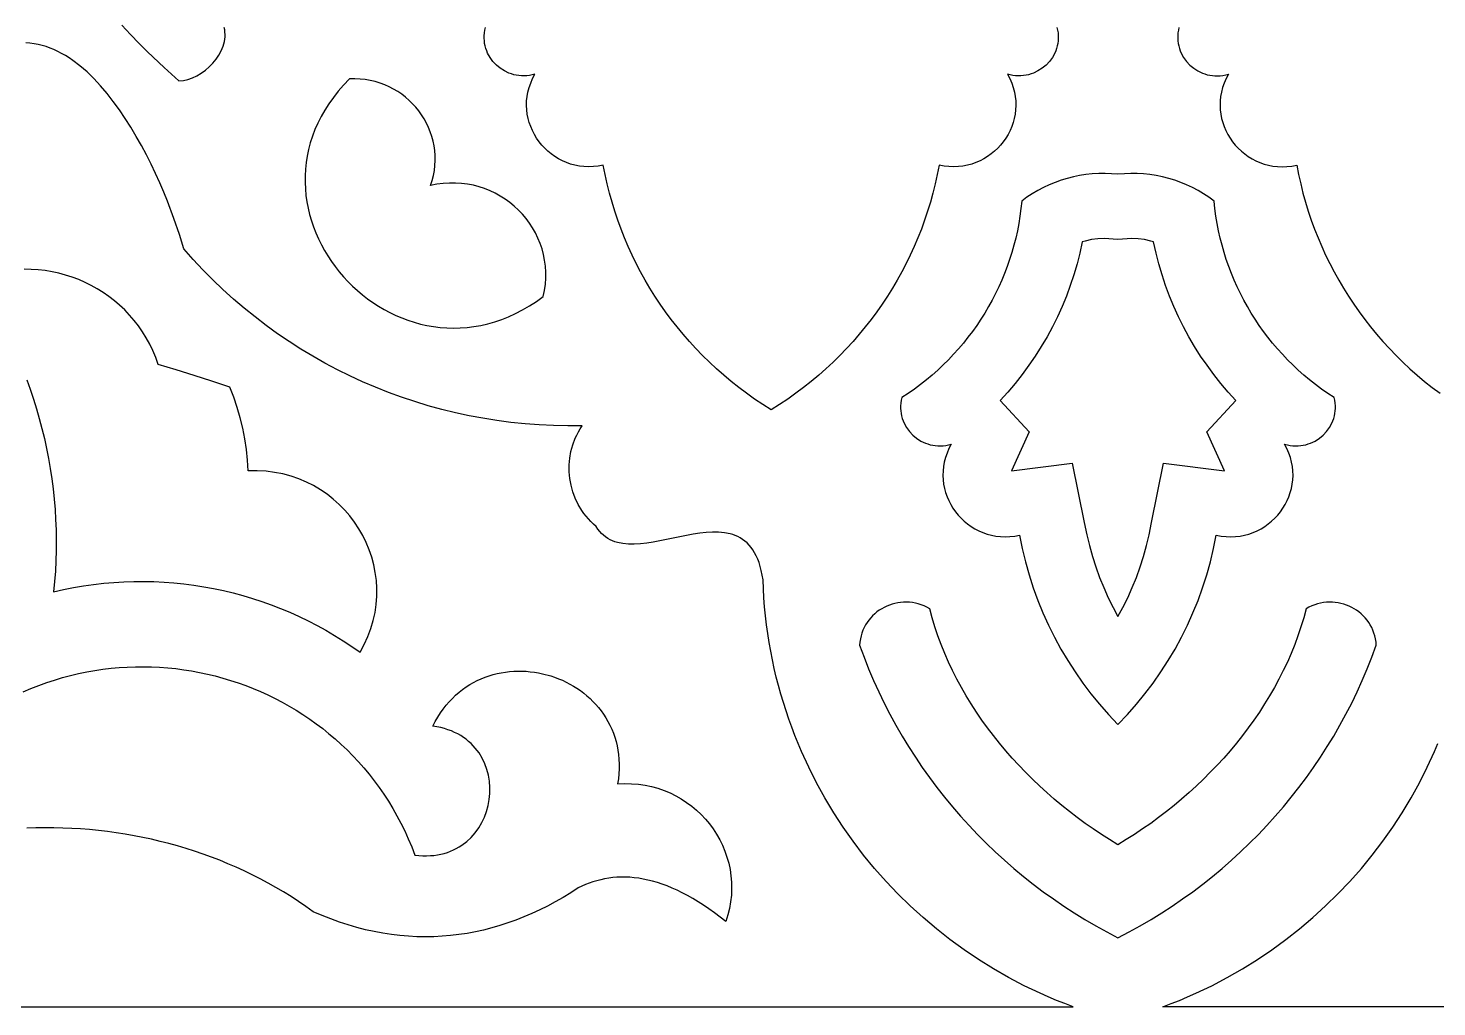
# Model space of a CAD drawing. Extents: x 50 to 3710, y -977 to -877.
# Drawn here: x 948.4 to 1013.4, y -977.1 to -931.9 of the extents above; entities that cross this region are included whole.
import ezdxf

# ---------------------------------------------------------------- set-up
doc = ezdxf.new("R2010")
doc.units = 0
doc.layers.add('LAYER_1', color=18, linetype='CONTINUOUS')

msp = doc.modelspace()

# ---------------------------------------------------------------- linework, layer by layer
at = {"layer": 'LAYER_1'}
for points in [[(952.689, -931.77), (953.089, -932.195), (953.489, -932.606), (953.885, -933), (954.645, -933.724), (955.331, -934.341), (955.539, -934.319), (955.748, -934.27), (955.957, -934.196), (956.162, -934.099), (956.362, -933.981), (956.553, -933.844), (956.732, -933.69), (956.899, -933.521), (957.048, -933.34), (957.179, -933.147), (957.289, -932.946), (957.374, -932.738), (957.433, -932.525), (957.451, -932.417), (957.462, -932.309), (957.465, -932.2), (957.459, -932.092), (957.445, -931.984), (957.422, -931.876)], [(995.889, -931.876), (995.917, -932.002), (995.936, -932.127), (995.945, -932.251), (995.946, -932.373), (995.939, -932.493), (995.923, -932.611), (995.9, -932.726), (995.869, -932.839), (995.831, -932.949), (995.785, -933.055), (995.675, -933.257), (995.54, -933.443), (995.383, -933.61), (995.206, -933.757), (995.011, -933.881), (994.801, -933.98), (994.691, -934.019), (994.578, -934.052), (994.463, -934.077), (994.344, -934.094), (994.224, -934.104), (994.102, -934.106), (993.978, -934.099), (993.854, -934.084), (993.728, -934.06), (993.601, -934.026), (993.709, -934.23), (993.799, -934.436), (993.871, -934.643), (993.925, -934.851), (993.963, -935.058), (993.984, -935.265), (993.99, -935.47), (993.98, -935.673), (993.955, -935.873), (993.916, -936.07), (993.864, -936.263), (993.798, -936.451), (993.719, -936.634), (993.627, -936.811), (993.524, -936.981), (993.41, -937.144), (993.285, -937.299), (993.149, -937.445), (993.004, -937.582), (992.849, -937.71), (992.685, -937.826), (992.514, -937.932), (992.334, -938.026), (992.147, -938.107), (991.953, -938.175), (991.753, -938.229), (991.547, -938.269), (991.335, -938.294), (991.119, -938.303), (990.899, -938.296), (990.674, -938.271), (990.446, -938.229), (990.362, -938.662), (990.266, -939.091), (990.159, -939.517), (990.042, -939.939), (989.913, -940.357), (989.774, -940.771), (989.625, -941.18), (989.465, -941.585), (989.295, -941.986), (989.114, -942.382), (988.923, -942.772), (988.722, -943.158), (988.51, -943.538), (988.289, -943.913), (988.058, -944.282), (987.817, -944.646), (987.566, -945.003), (987.306, -945.354), (987.036, -945.699), (986.756, -946.037), (986.467, -946.369), (986.169, -946.694), (985.861, -947.012), (985.544, -947.322), (985.218, -947.625), (984.883, -947.921), (984.539, -948.209), (984.187, -948.489), (983.825, -948.761), (983.455, -949.025), (983.076, -949.28), (982.688, -949.527), (982.301, -949.28), (981.922, -949.025), (981.552, -948.761), (981.19, -948.489), (980.837, -948.209), (980.493, -947.921), (980.158, -947.625), (979.832, -947.322), (979.516, -947.012), (979.208, -946.694), (978.91, -946.369), (978.62, -946.037), (978.341, -945.699), (978.071, -945.354), (977.81, -945.003), (977.56, -944.646), (977.319, -944.282), (977.087, -943.913), (976.866, -943.538), (976.655, -943.158), (976.454, -942.772), (976.263, -942.382), (976.082, -941.986), (975.912, -941.585), (975.752, -941.18), (975.602, -940.771), (975.463, -940.357), (975.335, -939.939), (975.217, -939.517), (975.111, -939.091), (975.015, -938.662), (974.93, -938.229), (974.702, -938.271), (974.478, -938.296), (974.258, -938.303), (974.041, -938.294), (973.83, -938.269), (973.624, -938.229), (973.424, -938.175), (973.23, -938.107), (973.043, -938.026), (972.863, -937.932), (972.691, -937.826), (972.528, -937.71), (972.373, -937.582), (972.228, -937.445), (972.092, -937.299), (971.967, -937.144), (971.852, -936.981), (971.749, -936.811), (971.658, -936.634), (971.579, -936.451), (971.513, -936.263), (971.46, -936.07), (971.421, -935.873), (971.397, -935.673), (971.387, -935.47), (971.392, -935.265), (971.414, -935.058), (971.451, -934.851), (971.506, -934.643), (971.578, -934.436), (971.667, -934.23), (971.775, -934.026), (971.649, -934.06), (971.523, -934.084), (971.398, -934.099), (971.275, -934.106), (971.152, -934.104), (971.032, -934.094), (970.914, -934.077), (970.798, -934.052), (970.685, -934.019), (970.575, -933.98), (970.365, -933.881), (970.171, -933.757), (969.994, -933.61), (969.837, -933.443), (969.702, -933.257), (969.591, -933.055), (969.546, -932.949), (969.508, -932.839), (969.477, -932.726), (969.453, -932.611), (969.438, -932.493), (969.43, -932.373), (969.431, -932.251), (969.441, -932.127), (969.46, -932.002), (969.488, -931.876)], [(1001.521, -931.876), (1001.494, -932.002), (1001.475, -932.127), (1001.465, -932.251), (1001.464, -932.373), (1001.472, -932.493), (1001.487, -932.611), (1001.511, -932.726), (1001.542, -932.839), (1001.58, -932.949), (1001.625, -933.055), (1001.736, -933.257), (1001.87, -933.443), (1002.028, -933.61), (1002.205, -933.757), (1002.399, -933.881), (1002.609, -933.98), (1002.719, -934.019), (1002.832, -934.052), (1002.948, -934.077), (1003.066, -934.094), (1003.186, -934.104), (1003.308, -934.106), (1003.432, -934.099), (1003.557, -934.084), (1003.683, -934.06), (1003.809, -934.026), (1003.701, -934.23), (1003.612, -934.436), (1003.54, -934.643), (1003.485, -934.851), (1003.448, -935.058), (1003.426, -935.265), (1003.421, -935.47), (1003.431, -935.673), (1003.455, -935.873), (1003.494, -936.07), (1003.547, -936.263), (1003.613, -936.451), (1003.692, -936.634), (1003.783, -936.811), (1003.886, -936.981), (1004.001, -937.144), (1004.126, -937.299), (1004.261, -937.445), (1004.407, -937.582), (1004.562, -937.71), (1004.725, -937.826), (1004.897, -937.932), (1005.077, -938.026), (1005.264, -938.107), (1005.458, -938.175), (1005.658, -938.229), (1005.864, -938.269), (1006.075, -938.294), (1006.291, -938.303), (1006.512, -938.296), (1006.736, -938.271), (1006.964, -938.229), (1007.049, -938.662), (1007.145, -939.091), (1007.251, -939.517), (1007.369, -939.939), (1007.497, -940.357), (1007.636, -940.771), (1007.786, -941.18), (1007.946, -941.585), (1008.116, -941.986), (1008.297, -942.382), (1008.488, -942.772), (1008.689, -943.158), (1008.9, -943.538), (1009.121, -943.913), (1009.353, -944.282), (1009.594, -944.646), (1009.844, -945.003), (1010.105, -945.354), (1010.375, -945.699), (1010.654, -946.037), (1010.943, -946.369), (1011.242, -946.694), (1011.549, -947.012), (1011.866, -947.322), (1012.192, -947.625), (1012.527, -947.921), (1012.871, -948.209), (1013.224, -948.489), (1013.586, -948.761)], [(930.92, -977.082), (996.633, -977.082), (996.247, -976.936), (995.866, -976.783), (995.487, -976.623), (995.113, -976.457), (994.743, -976.285), (994.376, -976.106), (993.656, -975.728), (992.952, -975.326), (992.266, -974.9), (991.597, -974.45), (990.947, -973.977), (990.316, -973.482), (989.704, -972.965), (989.113, -972.427), (988.542, -971.868), (987.992, -971.29), (987.464, -970.692), (986.958, -970.076), (986.475, -969.442), (986.016, -968.79), (985.58, -968.122), (985.169, -967.438), (984.784, -966.738), (984.423, -966.024), (984.089, -965.295), (983.932, -964.926), (983.782, -964.553), (983.638, -964.177), (983.502, -963.798), (983.372, -963.416), (983.25, -963.031), (983.134, -962.643), (983.026, -962.252), (982.925, -961.858), (982.831, -961.462), (982.745, -961.063), (982.666, -960.661), (982.594, -960.257), (982.531, -959.851), (982.474, -959.442), (982.426, -959.031), (982.385, -958.619), (982.353, -958.204), (982.328, -957.787), (982.311, -957.368), (982.275, -957.15), (982.232, -956.946), (982.183, -956.755), (982.127, -956.578), (982.065, -956.413), (981.997, -956.26), (981.923, -956.12), (981.844, -955.991), (981.759, -955.873), (981.669, -955.766), (981.574, -955.669), (981.474, -955.583), (981.37, -955.505), (981.261, -955.437), (981.148, -955.378), (981.031, -955.327), (980.911, -955.284), (980.786, -955.248), (980.527, -955.198), (980.257, -955.174), (979.975, -955.172), (979.685, -955.188), (979.388, -955.221), (979.085, -955.267), (978.778, -955.322), (978.158, -955.448), (977.541, -955.574), (977.237, -955.629), (976.939, -955.675), (976.648, -955.708), (976.366, -955.725), (976.094, -955.723), (975.834, -955.698), (975.587, -955.649), (975.469, -955.613), (975.355, -955.57), (975.245, -955.519), (975.14, -955.46), (975.039, -955.392), (974.943, -955.315), (974.852, -955.228), (974.766, -955.132), (974.686, -955.025), (974.611, -954.907), (974.483, -954.795), (974.362, -954.678), (974.248, -954.557), (974.141, -954.431), (974.04, -954.302), (973.946, -954.169), (973.779, -953.893), (973.639, -953.606), (973.526, -953.309), (973.441, -953.005), (973.384, -952.695), (973.355, -952.382), (973.354, -952.067), (973.382, -951.752), (973.439, -951.44), (973.524, -951.133), (973.638, -950.832), (973.706, -950.685), (973.781, -950.54), (973.864, -950.397), (973.954, -950.258), (973.292, -950.263), (972.632, -950.25), (971.974, -950.219), (971.319, -950.169), (970.668, -950.102), (970.02, -950.017), (969.376, -949.914), (968.736, -949.794), (968.101, -949.657), (967.471, -949.502), (966.846, -949.331), (966.226, -949.143), (965.613, -948.938), (965.006, -948.716), (964.406, -948.479), (963.812, -948.225), (963.226, -947.955), (962.648, -947.669), (962.078, -947.367), (961.516, -947.05), (960.963, -946.718), (960.419, -946.37), (959.885, -946.007), (959.36, -945.629), (958.846, -945.237), (958.342, -944.83), (957.848, -944.408), (957.366, -943.972), (956.896, -943.522), (956.437, -943.058), (955.991, -942.58), (955.557, -942.088), (955.356, -941.427), (955.103, -940.687), (954.799, -939.888), (954.628, -939.472), (954.445, -939.049), (954.251, -938.62), (954.045, -938.189), (953.828, -937.757), (953.599, -937.326), (953.36, -936.9), (953.11, -936.481), (952.85, -936.07), (952.58, -935.671), (952.3, -935.285), (952.01, -934.916), (951.711, -934.564), (951.403, -934.234), (951.086, -933.927), (950.761, -933.645), (950.426, -933.392), (950.256, -933.276), (950.084, -933.168), (949.91, -933.068), (949.734, -932.977), (949.556, -932.895), (949.376, -932.821), (949.195, -932.757), (949.011, -932.703), (948.826, -932.659), (948.639, -932.624), (948.45, -932.601), (948.259, -932.588)], [(948.298, -948.131), (948.459, -948.576), (948.61, -949.024), (948.752, -949.476), (948.883, -949.93), (949.004, -950.387), (949.116, -950.846), (949.217, -951.308), (949.308, -951.771), (949.388, -952.237), (949.459, -952.705), (949.519, -953.174), (949.568, -953.645), (949.608, -954.117), (949.637, -954.591), (949.655, -955.065), (949.663, -955.54), (949.66, -956.016), (949.647, -956.492), (949.623, -956.969), (949.588, -957.446), (949.543, -957.923), (950.004, -957.819), (950.465, -957.728), (950.928, -957.649), (951.392, -957.584), (951.857, -957.531), (952.322, -957.491), (952.786, -957.463), (953.251, -957.448), (953.716, -957.445), (954.179, -957.455), (954.642, -957.477), (955.103, -957.511), (955.564, -957.558), (956.022, -957.617), (956.479, -957.688), (956.933, -957.771), (957.385, -957.867), (957.834, -957.974), (958.28, -958.093), (958.723, -958.225), (959.162, -958.368), (959.598, -958.523), (960.03, -958.689), (960.458, -958.868), (960.881, -959.058), (961.299, -959.26), (961.712, -959.473), (962.12, -959.698), (962.523, -959.934), (962.92, -960.182), (963.31, -960.441), (963.695, -960.711), (963.892, -960.351), (964.059, -959.986), (964.197, -959.617), (964.307, -959.247), (964.388, -958.875), (964.443, -958.502), (964.471, -958.131), (964.473, -957.762), (964.45, -957.396), (964.403, -957.035), (964.332, -956.678), (964.238, -956.328), (964.121, -955.986), (963.983, -955.652), (963.823, -955.327), (963.644, -955.014), (963.444, -954.712), (963.225, -954.423), (962.988, -954.148), (962.733, -953.889), (962.461, -953.645), (962.173, -953.419), (961.868, -953.211), (961.549, -953.023), (961.216, -952.855), (960.868, -952.708), (960.508, -952.585), (960.135, -952.485), (959.751, -952.41), (959.355, -952.361), (958.949, -952.339), (958.534, -952.345), (958.505, -951.847), (958.453, -951.352), (958.379, -950.86), (958.283, -950.371), (958.164, -949.888), (958.024, -949.41), (957.862, -948.938), (957.678, -948.473), (956.855, -948.2), (956.03, -947.934), (955.202, -947.675), (954.371, -947.424), (954.257, -947.102), (954.126, -946.79), (953.981, -946.489), (953.821, -946.198), (953.648, -945.918), (953.461, -945.65), (953.261, -945.392), (953.05, -945.147), (952.827, -944.914), (952.593, -944.692), (952.349, -944.484), (952.095, -944.288), (951.832, -944.105), (951.56, -943.936), (951.281, -943.781), (950.994, -943.639), (950.7, -943.511), (950.4, -943.398), (950.095, -943.3), (949.784, -943.217), (949.469, -943.149), (949.15, -943.096), (948.828, -943.06), (948.504, -943.039), (948.177, -943.035)], [(948.136, -962.548), (948.496, -962.393), (948.858, -962.25), (949.223, -962.118), (949.589, -961.996), (949.958, -961.886), (950.328, -961.788), (950.699, -961.699), (951.072, -961.622), (951.445, -961.556), (951.82, -961.5), (952.194, -961.455), (952.569, -961.421), (952.944, -961.397), (953.319, -961.384), (953.693, -961.381), (954.067, -961.388), (954.439, -961.405), (954.811, -961.433), (955.181, -961.471), (955.55, -961.519), (955.917, -961.577), (956.282, -961.644), (956.645, -961.722), (957.006, -961.809), (957.364, -961.906), (957.719, -962.012), (958.071, -962.128), (958.419, -962.254), (958.764, -962.389), (959.105, -962.533), (959.443, -962.687), (959.776, -962.849), (960.104, -963.021), (960.428, -963.202), (960.747, -963.392), (961.061, -963.59), (961.37, -963.798), (961.673, -964.014), (961.971, -964.239), (962.262, -964.473), (962.547, -964.715), (962.826, -964.966), (963.098, -965.225), (963.363, -965.493), (963.621, -965.768), (963.872, -966.052), (964.115, -966.344), (964.35, -966.644), (964.578, -966.953), (964.797, -967.269), (965.008, -967.592), (965.21, -967.924), (965.403, -968.264), (965.587, -968.611), (965.762, -968.965), (965.927, -969.327), (966.083, -969.697), (966.228, -970.074), (966.415, -970.095), (966.596, -970.106), (966.773, -970.109), (966.945, -970.103), (967.112, -970.089), (967.274, -970.066), (967.432, -970.036), (967.584, -969.998), (967.732, -969.952), (967.874, -969.9), (968.012, -969.841), (968.144, -969.775), (968.271, -969.703), (968.393, -969.625), (968.622, -969.452), (968.829, -969.259), (969.015, -969.047), (969.179, -968.819), (969.321, -968.577), (969.44, -968.323), (969.537, -968.059), (969.611, -967.788), (969.662, -967.511), (969.689, -967.231), (969.693, -966.95), (969.672, -966.67), (969.626, -966.393), (969.556, -966.122), (969.461, -965.859), (969.34, -965.606), (969.194, -965.364), (969.111, -965.249), (969.022, -965.137), (968.925, -965.029), (968.823, -964.926), (968.713, -964.828), (968.597, -964.734), (968.475, -964.645), (968.345, -964.562), (968.209, -964.485), (968.066, -964.414), (967.916, -964.349), (967.759, -964.29), (967.595, -964.239), (967.424, -964.194), (967.246, -964.157), (967.061, -964.127), (967.17, -963.914), (967.287, -963.711), (967.41, -963.518), (967.539, -963.334), (967.674, -963.161), (967.815, -962.997), (967.962, -962.842), (968.113, -962.697), (968.269, -962.561), (968.43, -962.435), (968.595, -962.317), (968.763, -962.209), (968.936, -962.11), (969.111, -962.019), (969.29, -961.938), (969.471, -961.865), (969.655, -961.801), (969.841, -961.745), (970.029, -961.697), (970.218, -961.658), (970.409, -961.628), (970.6, -961.605), (970.793, -961.59), (970.985, -961.584), (971.178, -961.585), (971.37, -961.594), (971.562, -961.611), (971.753, -961.635), (971.943, -961.667), (972.131, -961.706), (972.503, -961.807), (972.685, -961.868), (972.865, -961.936), (973.042, -962.01), (973.216, -962.092), (973.386, -962.181), (973.553, -962.276), (973.716, -962.378), (973.874, -962.486), (974.027, -962.601), (974.176, -962.722), (974.319, -962.849), (974.457, -962.982), (974.589, -963.122), (974.715, -963.267), (974.834, -963.418), (974.946, -963.575), (975.052, -963.738), (975.15, -963.906), (975.241, -964.08), (975.324, -964.259), (975.398, -964.443), (975.465, -964.632), (975.522, -964.827), (975.57, -965.027), (975.609, -965.231), (975.638, -965.441), (975.657, -965.655), (975.666, -965.873), (975.665, -966.097), (975.652, -966.324), (975.629, -966.557), (975.593, -966.793), (975.919, -966.778), (976.24, -966.783), (976.554, -966.808), (976.862, -966.852), (977.162, -966.915), (977.455, -966.996), (977.739, -967.094), (978.015, -967.209), (978.281, -967.339), (978.537, -967.485), (978.783, -967.645), (979.018, -967.819), (979.241, -968.006), (979.453, -968.206), (979.651, -968.417), (979.837, -968.639), (980.009, -968.872), (980.167, -969.115), (980.31, -969.366), (980.438, -969.626), (980.55, -969.894), (980.646, -970.169), (980.725, -970.45), (980.786, -970.736), (980.83, -971.028), (980.855, -971.323), (980.861, -971.623), (980.848, -971.925), (980.814, -972.23), (980.76, -972.536), (980.685, -972.842), (980.588, -973.15), (980.326, -972.941), (980.066, -972.746), (979.811, -972.562), (979.558, -972.39), (979.309, -972.23), (979.063, -972.081), (978.82, -971.944), (978.581, -971.818), (978.344, -971.702), (978.111, -971.598), (977.882, -971.503), (977.655, -971.42), (977.432, -971.346), (977.211, -971.282), (976.994, -971.228), (976.781, -971.183), (976.57, -971.147), (976.362, -971.121), (976.158, -971.104), (975.956, -971.095), (975.758, -971.094), (975.563, -971.102), (975.371, -971.118), (975.182, -971.142), (974.996, -971.174), (974.812, -971.213), (974.632, -971.259), (974.455, -971.313), (974.11, -971.44), (973.777, -971.593), (973.426, -971.818), (973.073, -972.033), (972.717, -972.236), (972.358, -972.428), (971.997, -972.608), (971.634, -972.777), (971.268, -972.933), (970.9, -973.078), (970.529, -973.211), (970.157, -973.332), (969.782, -973.44), (969.405, -973.536), (969.026, -973.62), (968.646, -973.691), (968.263, -973.749), (967.879, -973.795), (967.493, -973.827), (967.105, -973.847), (966.716, -973.854), (966.325, -973.847), (965.932, -973.827), (965.539, -973.794), (965.143, -973.747), (964.747, -973.686), (964.349, -973.611), (963.95, -973.523), (963.55, -973.421), (963.149, -973.304), (962.747, -973.173), (962.344, -973.028), (961.94, -972.869), (961.536, -972.695), (961.199, -972.455), (960.858, -972.222), (960.513, -971.997), (960.163, -971.78), (959.808, -971.571), (959.449, -971.369), (959.086, -971.175), (958.719, -970.988), (958.349, -970.81), (957.975, -970.639), (957.597, -970.475), (957.216, -970.319), (956.832, -970.171), (956.444, -970.031), (956.054, -969.898), (955.661, -969.773), (955.266, -969.656), (954.868, -969.546), (954.468, -969.444), (954.066, -969.35), (953.662, -969.263), (953.256, -969.184), (952.849, -969.113), (952.439, -969.049), (952.029, -968.993), (951.617, -968.945), (951.205, -968.904), (950.791, -968.871), (950.377, -968.846), (949.962, -968.829), (949.547, -968.819), (949.131, -968.817), (948.715, -968.822), (948.3, -968.835)], [(1066.491, -977.082), (1000.778, -977.082), (1001.163, -976.936), (1001.545, -976.783), (1001.923, -976.623), (1002.297, -976.457), (1002.668, -976.285), (1003.034, -976.106), (1003.755, -975.728), (1004.458, -975.326), (1005.145, -974.9), (1005.813, -974.45), (1006.463, -973.977), (1007.095, -973.482), (1007.706, -972.965), (1008.298, -972.427), (1008.869, -971.868), (1009.419, -971.29), (1009.947, -970.692), (1010.452, -970.076), (1010.935, -969.442), (1011.395, -968.79), (1011.83, -968.122), (1012.241, -967.438), (1012.627, -966.738), (1012.987, -966.024), (1013.321, -965.295), (1013.478, -964.926)]]:
    msp.add_lwpolyline(points, dxfattribs=at)
for points in [[(972.157, -944.298), (972.217, -944.009), (972.257, -943.723), (972.277, -943.44), (972.278, -943.161), (972.26, -942.886), (972.224, -942.615), (972.171, -942.35), (972.102, -942.09), (972.016, -941.838), (971.914, -941.592), (971.798, -941.354), (971.667, -941.124), (971.523, -940.903), (971.365, -940.692), (971.194, -940.49), (971.012, -940.299), (970.818, -940.12), (970.614, -939.952), (970.399, -939.796), (970.175, -939.654), (969.942, -939.525), (969.7, -939.41), (969.451, -939.311), (969.194, -939.226), (968.931, -939.157), (968.662, -939.105), (968.387, -939.07), (968.108, -939.052), (967.824, -939.053), (967.537, -939.073), (967.247, -939.112), (966.954, -939.172), (967.028, -938.938), (967.087, -938.705), (967.129, -938.472), (967.156, -938.241), (967.168, -938.01), (967.165, -937.782), (967.147, -937.557), (967.116, -937.334), (967.072, -937.115), (967.014, -936.901), (966.943, -936.69), (966.86, -936.485), (966.765, -936.286), (966.659, -936.093), (966.541, -935.906), (966.413, -935.727), (966.274, -935.555), (966.125, -935.391), (965.967, -935.237), (965.799, -935.091), (965.622, -934.955), (965.437, -934.83), (965.244, -934.715), (965.043, -934.611), (964.835, -934.52), (964.62, -934.44), (964.399, -934.373), (964.171, -934.32), (963.938, -934.281), (963.7, -934.256), (963.456, -934.245), (963.208, -934.25), (962.94, -934.53), (962.692, -934.814), (962.464, -935.102), (962.256, -935.394), (962.067, -935.689), (961.897, -935.986), (961.746, -936.286), (961.612, -936.588), (961.497, -936.891), (961.399, -937.196), (961.317, -937.501), (961.253, -937.806), (961.205, -938.112), (961.173, -938.417), (961.157, -938.721), (961.156, -939.025), (961.17, -939.326), (961.199, -939.625), (961.242, -939.922), (961.298, -940.216), (961.369, -940.507), (961.452, -940.795), (961.548, -941.078), (961.657, -941.357), (961.778, -941.631), (961.911, -941.899), (962.055, -942.162), (962.21, -942.42), (962.376, -942.67), (962.552, -942.914), (962.738, -943.151), (962.934, -943.38), (963.139, -943.601), (963.353, -943.813), (963.575, -944.017), (963.806, -944.212), (964.045, -944.397), (964.291, -944.571), (964.544, -944.736), (964.804, -944.89), (965.07, -945.032), (965.343, -945.163), (965.621, -945.282), (965.905, -945.388), (966.193, -945.482), (966.487, -945.562), (966.784, -945.629), (967.086, -945.682), (967.391, -945.721), (967.699, -945.744), (968.011, -945.753), (968.324, -945.745), (968.64, -945.722), (968.958, -945.683), (969.277, -945.626), (969.597, -945.553), (969.918, -945.462), (970.24, -945.353), (970.561, -945.225), (970.882, -945.079), (971.203, -944.913), (971.522, -944.728), (971.84, -944.523)], [(998.705, -964.047), (999.14, -963.59), (999.556, -963.118), (999.953, -962.633), (1000.33, -962.134), (1000.688, -961.623), (1001.025, -961.1), (1001.342, -960.565), (1001.639, -960.019), (1001.915, -959.462), (1002.17, -958.896), (1002.404, -958.319), (1002.616, -957.734), (1002.807, -957.14), (1002.976, -956.537), (1003.123, -955.927), (1003.248, -955.31), (1003.475, -955.352), (1003.7, -955.377), (1003.92, -955.384), (1004.136, -955.375), (1004.348, -955.35), (1004.554, -955.31), (1004.754, -955.256), (1004.948, -955.188), (1005.135, -955.107), (1005.315, -955.013), (1005.487, -954.907), (1005.65, -954.791), (1005.805, -954.663), (1005.95, -954.526), (1006.086, -954.38), (1006.211, -954.225), (1006.325, -954.062), (1006.428, -953.892), (1006.52, -953.715), (1006.599, -953.532), (1006.665, -953.344), (1006.718, -953.151), (1006.756, -952.954), (1006.781, -952.754), (1006.791, -952.551), (1006.785, -952.346), (1006.764, -952.139), (1006.726, -951.932), (1006.672, -951.724), (1006.6, -951.517), (1006.51, -951.311), (1006.402, -951.107), (1006.529, -951.141), (1006.655, -951.165), (1006.78, -951.18), (1006.903, -951.187), (1007.025, -951.185), (1007.146, -951.176), (1007.264, -951.158), (1007.379, -951.133), (1007.492, -951.1), (1007.602, -951.061), (1007.812, -950.962), (1008.007, -950.838), (1008.184, -950.691), (1008.341, -950.524), (1008.476, -950.338), (1008.586, -950.136), (1008.632, -950.03), (1008.67, -949.92), (1008.701, -949.807), (1008.724, -949.692), (1008.74, -949.574), (1008.747, -949.454), (1008.746, -949.332), (1008.737, -949.208), (1008.718, -949.083), (1008.69, -948.957), (1008.397, -948.764), (1008.11, -948.563), (1007.83, -948.355), (1007.557, -948.139), (1007.29, -947.916), (1007.031, -947.687), (1006.779, -947.451), (1006.535, -947.208), (1006.298, -946.959), (1006.068, -946.704), (1005.847, -946.443), (1005.632, -946.175), (1005.426, -945.903), (1005.228, -945.625), (1005.038, -945.341), (1004.856, -945.053), (1004.682, -944.759), (1004.517, -944.461), (1004.361, -944.158), (1004.213, -943.851), (1004.073, -943.54), (1003.943, -943.224), (1003.821, -942.905), (1003.709, -942.582), (1003.606, -942.255), (1003.512, -941.926), (1003.427, -941.593), (1003.352, -941.257), (1003.287, -940.918), (1003.231, -940.576), (1003.185, -940.233), (1003.149, -939.887), (1002.909, -939.711), (1002.661, -939.548), (1002.406, -939.398), (1002.145, -939.26), (1001.878, -939.135), (1001.606, -939.024), (1001.329, -938.925), (1001.048, -938.84), (1000.763, -938.768), (1000.475, -938.709), (1000.184, -938.665), (999.891, -938.634), (999.596, -938.616), (999.3, -938.613), (999.003, -938.624), (998.705, -938.649), (998.408, -938.624), (998.111, -938.613), (997.815, -938.616), (997.52, -938.634), (997.227, -938.665), (996.936, -938.709), (996.648, -938.768), (996.363, -938.84), (996.082, -938.925), (995.805, -939.024), (995.533, -939.135), (995.266, -939.26), (995.005, -939.398), (994.75, -939.548), (994.502, -939.711), (994.261, -939.887), (994.225, -940.233), (994.179, -940.576), (994.124, -940.918), (994.058, -941.257), (993.983, -941.593), (993.899, -941.926), (993.805, -942.255), (993.702, -942.582), (993.589, -942.905), (993.468, -943.224), (993.337, -943.54), (993.198, -943.851), (993.05, -944.158), (992.893, -944.461), (992.728, -944.759), (992.555, -945.053), (992.373, -945.341), (992.183, -945.625), (991.984, -945.903), (991.778, -946.175), (991.564, -946.443), (991.342, -946.704), (991.113, -946.959), (990.876, -947.208), (990.631, -947.451), (990.379, -947.687), (990.12, -947.916), (989.854, -948.139), (989.581, -948.355), (989.301, -948.563), (989.014, -948.764), (988.72, -948.957), (988.692, -949.083), (988.674, -949.208), (988.664, -949.332), (988.663, -949.454), (988.671, -949.574), (988.686, -949.692), (988.71, -949.807), (988.741, -949.92), (988.779, -950.03), (988.824, -950.136), (988.935, -950.338), (989.069, -950.524), (989.226, -950.691), (989.403, -950.838), (989.598, -950.962), (989.808, -951.061), (989.918, -951.1), (990.031, -951.133), (990.147, -951.158), (990.265, -951.176), (990.385, -951.185), (990.507, -951.187), (990.631, -951.18), (990.756, -951.165), (990.882, -951.141), (991.008, -951.107), (990.9, -951.311), (990.811, -951.517), (990.739, -951.724), (990.684, -951.932), (990.647, -952.139), (990.625, -952.346), (990.62, -952.551), (990.629, -952.754), (990.654, -952.954), (990.693, -953.151), (990.746, -953.344), (990.812, -953.532), (990.891, -953.715), (990.982, -953.892), (991.085, -954.062), (991.2, -954.225), (991.325, -954.38), (991.46, -954.526), (991.606, -954.663), (991.76, -954.791), (991.924, -954.907), (992.096, -955.013), (992.276, -955.107), (992.463, -955.188), (992.657, -955.256), (992.857, -955.31), (993.063, -955.35), (993.274, -955.375), (993.49, -955.384), (993.711, -955.377), (993.935, -955.352), (994.163, -955.31), (994.287, -955.927), (994.434, -956.537), (994.603, -957.14), (994.794, -957.734), (995.007, -958.319), (995.24, -958.896), (995.496, -959.462), (995.772, -960.019), (996.068, -960.565), (996.385, -961.1), (996.723, -961.623), (997.08, -962.134), (997.457, -962.633), (997.854, -963.118), (998.27, -963.59)], [(998.705, -959.06), (998.928, -958.652), (999.154, -958.196), (999.364, -957.73), (999.556, -957.257), (999.73, -956.776), (999.887, -956.287), (1000.026, -955.791), (1000.148, -955.288), (1000.261, -954.725), (1000.813, -951.989), (1003.623, -952.333), (1002.809, -950.541), (1004.15, -949.089), (1003.795, -948.7), (1003.455, -948.3), (1003.13, -947.889), (1002.82, -947.468), (1002.525, -947.038), (1002.246, -946.598), (1001.983, -946.149), (1001.735, -945.691), (1001.503, -945.226), (1001.288, -944.753), (1001.089, -944.272), (1000.908, -943.784), (1000.743, -943.29), (1000.595, -942.79), (1000.465, -942.285), (1000.352, -941.774), (1000.22, -941.73), (999.932, -941.665), (999.638, -941.627), (999.341, -941.616), (998.705, -941.655), (998.07, -941.616), (997.772, -941.627), (997.479, -941.665), (997.19, -941.73), (997.058, -941.774), (996.946, -942.285), (996.816, -942.79), (996.668, -943.29), (996.503, -943.784), (996.321, -944.272), (996.122, -944.753), (995.907, -945.226), (995.676, -945.691), (995.428, -946.149), (995.164, -946.598), (994.885, -947.038), (994.59, -947.468), (994.28, -947.889), (993.955, -948.3), (993.616, -948.7), (993.261, -949.089), (994.602, -950.541), (993.787, -952.333), (996.597, -951.989), (997.149, -954.725), (997.263, -955.288), (997.384, -955.791), (997.523, -956.287), (997.68, -956.776), (997.855, -957.257), (998.047, -957.73), (998.256, -958.196), (998.483, -958.652)], [(998.705, -973.893), (999.222, -973.623), (999.732, -973.342), (1000.233, -973.049), (1000.727, -972.745), (1001.213, -972.43), (1001.69, -972.104), (1002.159, -971.768), (1002.619, -971.421), (1003.071, -971.063), (1003.513, -970.696), (1003.947, -970.318), (1004.371, -969.931), (1004.786, -969.534), (1005.191, -969.128), (1005.586, -968.712), (1005.971, -968.287), (1006.346, -967.853), (1006.711, -967.411), (1007.065, -966.959), (1007.409, -966.5), (1007.742, -966.032), (1008.063, -965.556), (1008.374, -965.072), (1008.673, -964.581), (1008.961, -964.082), (1009.237, -963.575), (1009.501, -963.062), (1009.753, -962.541), (1009.993, -962.014), (1010.22, -961.479), (1010.435, -960.939), (1010.637, -960.392), (1010.625, -960.244), (1010.603, -960.101), (1010.572, -959.962), (1010.531, -959.828), (1010.483, -959.698), (1010.426, -959.574), (1010.362, -959.454), (1010.291, -959.34), (1010.212, -959.231), (1010.128, -959.128), (1010.037, -959.031), (1009.94, -958.94), (1009.838, -958.855), (1009.731, -958.777), (1009.619, -958.705), (1009.504, -958.641), (1009.384, -958.583), (1009.261, -958.533), (1009.135, -958.491), (1009.006, -958.456), (1008.875, -958.429), (1008.743, -958.41), (1008.608, -958.399), (1008.473, -958.397), (1008.337, -958.404), (1008.201, -958.42), (1008.064, -958.444), (1007.928, -958.478), (1007.793, -958.522), (1007.66, -958.575), (1007.527, -958.638), (1007.397, -958.712), (1007.285, -959.129), (1007.159, -959.543), (1007.02, -959.954), (1006.869, -960.361), (1006.705, -960.765), (1006.53, -961.165), (1006.342, -961.561), (1006.143, -961.953), (1005.933, -962.34), (1005.712, -962.723), (1005.481, -963.101), (1005.239, -963.474), (1004.987, -963.842), (1004.726, -964.205), (1004.455, -964.562), (1004.175, -964.913), (1003.887, -965.258), (1003.589, -965.598), (1003.284, -965.93), (1002.971, -966.257), (1002.65, -966.577), (1002.322, -966.89), (1001.987, -967.195), (1001.645, -967.494), (1001.297, -967.785), (1000.943, -968.069), (1000.583, -968.344), (1000.217, -968.612), (999.846, -968.871), (999.47, -969.122), (999.09, -969.365), (998.705, -969.599), (998.321, -969.365), (997.94, -969.122), (997.564, -968.871), (997.194, -968.612), (996.828, -968.344), (996.468, -968.069), (996.114, -967.785), (995.765, -967.494), (995.424, -967.195), (995.089, -966.89), (994.76, -966.577), (994.44, -966.257), (994.126, -965.93), (993.821, -965.598), (993.524, -965.258), (993.235, -964.913), (992.955, -964.562), (992.685, -964.205), (992.423, -963.842), (992.171, -963.474), (991.93, -963.101), (991.698, -962.723), (991.477, -962.34), (991.267, -961.953), (991.068, -961.561), (990.881, -961.165), (990.705, -960.765), (990.542, -960.361), (990.39, -959.954), (990.252, -959.543), (990.126, -959.129), (990.013, -958.712), (989.883, -958.638), (989.751, -958.575), (989.617, -958.522), (989.482, -958.478), (989.346, -958.444), (989.21, -958.42), (989.074, -958.404), (988.938, -958.397), (988.802, -958.399), (988.668, -958.41), (988.535, -958.429), (988.404, -958.456), (988.276, -958.491), (988.15, -958.533), (988.027, -958.583), (987.907, -958.641), (987.791, -958.705), (987.68, -958.777), (987.573, -958.855), (987.471, -958.94), (987.374, -959.031), (987.283, -959.128), (987.198, -959.231), (987.12, -959.34), (987.048, -959.454), (986.984, -959.574), (986.928, -959.698), (986.879, -959.828), (986.839, -959.962), (986.808, -960.101), (986.786, -960.244), (986.773, -960.392), (986.976, -960.939), (987.19, -961.479), (987.418, -962.014), (987.658, -962.541), (987.91, -963.062), (988.174, -963.575), (988.45, -964.082), (988.737, -964.581), (989.037, -965.072), (989.347, -965.556), (989.669, -966.032), (990.002, -966.5), (990.345, -966.959), (990.7, -967.411), (991.064, -967.853), (991.439, -968.287), (991.825, -968.712), (992.22, -969.128), (992.625, -969.534), (993.04, -969.931), (993.464, -970.318), (993.897, -970.696), (994.34, -971.063), (994.791, -971.421), (995.252, -971.768), (995.721, -972.104), (996.198, -972.43), (996.684, -972.745), (997.177, -973.049), (997.679, -973.342), (998.188, -973.623)]]:
    msp.add_lwpolyline(points, close=True, dxfattribs=at)

doc.saveas('drawing.dxf')
